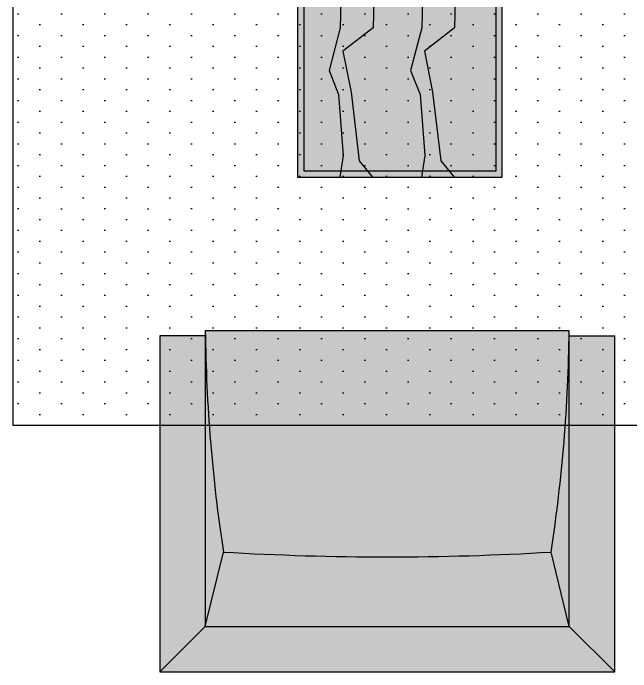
# Model space of a CAD drawing. Header units: metres. Extents: x 512 to 829, y -209 to 245.
# Drawn here: x 649.88 to 651.238, y -182.041 to -180.593 of the extents above; entities that cross this region are included whole.
import ezdxf

# ---------------------------------------------------------------- set-up
doc = ezdxf.new("R2010")
doc.units = ezdxf.units.M
doc.header["$LTSCALE"] = 0.508
doc.layers.get('0').update_dxf_attribs({"lineweight": 15})
for name, color, linetype in [('ARQ-LAYOUT HATCH', 252, 'Continuous'), ('MB-ARQ-MOBILIÁRIO 02', 2, 'Continuous'), ('MB-ARQ-MOBILIÁRIO-CADEIRAS', 7, 'Continuous'), ('MB-ARQ-SÓLIDO-01', 255, 'Continuous')]:
    doc.layers.add(name, color=color, linetype=linetype)
doc.layers.add('MB-ARQ-MOBILIÁRIO-BP BRANCO', color=7, linetype='Continuous', true_color=0xebece5)
doc.layers.add('MB-ARQ-MOBILIÁRIO-CADEIRAS-02', color=7, linetype='Continuous', true_color=0x747474)

# ---------------------------------------------------------------- blocks, each defined once
blk = doc.blocks.new('mes_cen')
at = {"color": 8}
for points in [[(0.2150973019044944, 1), (0.2087742724156074, 0.729379150065947), (0.1539747146662558, 0.5209080020626149), (0.2003435664304254, 0.4029849312761651), (0.2235279923125102, 0.1060714785531811), (0.2066665959193115, 0)], [(0.3752806143713769, 1), (0.36895758488249, 0.729379150065947), (0.2214203236047982, 0.6156676144950723), (0.2614661458800809, 0.4156195467017767), (0.3015119759439475, 0.07869647846435646), (0.366849908386194, 0)], [(0.613447918258279, 1), (0.6071248887693921, 0.729379150065947), (0.5523253310200404, 0.5209080020626149), (0.59869418278421, 0.4029849312761651), (0.6218786086662949, 0.1060714785531811), (0.6050172122730961, 0)], [(0.7736312307251616, 1), (0.7673082012362746, 0.729379150065947), (0.6197709399585829, 0.6156676144950723), (0.6598167622338655, 0.4156195467017767), (0.6998625922977322, 0.07869647846435646), (0.7652005247399787, 0)]]:
    blk.add_lwpolyline(points, dxfattribs=at)
blk.add_solid([(0, 0), (0, 1), (1, 0), (1, 1)])
at = {"layer": 'MB-ARQ-MOBILIÁRIO 02'}
for points in [[(0, 0), (1, 0), (1, 1), (0, 1)], [(0.03000000000000114, 0.03000000000000114), (0.9699999999999989, 0.03000000000000114), (0.9699999999999989, 0.9699999999999989), (0.03000000000000114, 0.9699999999999989)]]:
    blk.add_lwpolyline(points, close=True, dxfattribs=at)
blk = doc.blocks.new('tapete1')
at = {"layer": 'MB-ARQ-SÓLIDO-01', "true_color": 0x939598}
h = blk.add_hatch(dxfattribs=at)
h.set_pattern_fill('DOTS', color=252, scale=0.03, angle=89.99999999999999, style=0)
h.set_pattern_definition([(90, (0, 0), (-0.04762499999999999, 0.02381250000000001), [0, -0.04762499999999999])])
h.paths.add_polyline_path([(1.867072798049321, 0), (0, 0), (0, 1.863982604064816), (1.867072798049321, 1.863982604064816)])
at = {"layer": 'MB-ARQ-SÓLIDO-01', "color": 8}
blk.add_lwpolyline([(1.867072798049321, 0), (0, 0), (0, 1.863982604064816), (1.867072798049321, 1.863982604064816)], close=True, dxfattribs=at)
blk = doc.blocks.new('Poltrona Trip')
at = {"layer": 'ARQ-LAYOUT HATCH'}
for color, points in [(0, [(0.3602794753036278, -0.4864688014074545, 0.03476115935933328), (0.3999999999999773, -5.684341886080801e-14), (-0.3999999999999773, 0, 0.03476115935933809), (-0.3602794753036278, -0.4864688014074545, 0.02971128290741211)]), (251, [(-0.5, -0.75), (-0.3999999999999773, -0.6499999999999773), (-0.3999999999999773, -0.01123297225518627), (-0.5, -0.01123297225518627)]), (252, [(-0.3602794753036278, -0.4864688014073977, -0.0339611053815051), (-0.399847515739566, -0.01123297225518627), (-0.3999999999999773, -0.01123297225518627), (-0.3999999999999773, -0.6499999999999773)]), (252, [(0.3999999999999773, -0.01123297225518627), (0.399847515739566, -0.01123297225518627, -0.03396110538153119), (0.3602794753036278, -0.4864688014077387), (0.3999999999999773, -0.650000000000432)]), (251, [(0.5, -0.01123297225518627), (0.3999999999999773, -0.01123297225518627), (0.3999999999999773, -0.650000000000432), (0.5, -0.75)]), (0, [(0.3999999999998636, -0.6499999999999773), (0.3602794753035141, -0.4864688014074545, -0.02971128290740719), (-0.3602794753036278, -0.4864688014074545), (-0.3999999999999773, -0.6499999999999773)]), (251, [(0.5, -0.75), (0.3999999999995225, -0.6499999999999773), (-0.3999999999999773, -0.6499999999999773), (-0.5, -0.75)])]:
    blk.add_hatch(color=color, dxfattribs=at).paths.add_polyline_path(points)
at = {"layer": 'MB-ARQ-MOBILIÁRIO-CADEIRAS', "ltscale": 0.5}
for p, q in [((0.3999999999999773, -5.684341886080801e-14), (-0.3999999999999773, 0)), ((-0.3999999999999773, 0), (-0.3999999999999773, -0.6499999999999773)), ((0.3999999999999773, -0.6499999999999773), (0.3999999999999773, 0)), ((-0.5, -0.01123297225512943), (-0.5, -0.75)), ((-0.399847515739566, -0.01123297225518627), (-0.5, -0.01123297225518627)), ((0.3998475157392249, -0.01123297225518627), (0.4999999999996589, -0.01123297225518627)), ((0.5, -0.75), (0.5, -0.01123297225512943)), ((-0.3999999999999773, -0.6499999999999773), (-0.3602794753036278, -0.4864688014074545)), ((0.3999999999998636, -0.6499999999999773), (0.3602794753035141, -0.4864688014074545)), ((-0.3999999999999773, -0.6499999999999773), (-0.5, -0.75)), ((-0.3999999999999773, -0.6499999999999773), (0.3999999999999773, -0.6499999999999773)), ((0.3999999999999773, -0.650000000000432), (0.5, -0.75)), ((-0.5, -0.75), (0.5, -0.75))]:
    blk.add_line(p, q, dxfattribs=at)
for centre, radius, start, end in [((3.114284725790867, 0.04208784976356128), 3.514536743444938, 180.6861541015302, 188.6496185040859), ((-3.114284725790867, 0.04208784976356128), 3.514536743444938, 351.3503814959142, 359.3138458984697), ((-1.13686837721616e-13, 5.57118673632425), 6.068359903148179, 266.5963390742677, 273.4036609257323)]:
    blk.add_arc(centre, radius, start, end, dxfattribs=at)

msp = doc.modelspace()

# ---------------------------------------------------------------- block references
msp.add_blockref('tapete1', (649.879939893729, -181.4994291639484))
at = {"layer": 'MB-ARQ-MOBILIÁRIO-BP BRANCO', "linetype": 'Continuous', "xscale": 0.45, "yscale": 0.45}
msp.add_blockref('mes_cen', (650.5051889470858, -180.953017062273), dxfattribs=at)
at = {"layer": 'MB-ARQ-MOBILIÁRIO-CADEIRAS-02', "ltscale": 0.5}
msp.add_blockref('Poltrona Trip', (650.7023907577291, -181.2913323095362), dxfattribs=at)

doc.saveas('drawing.dxf')
